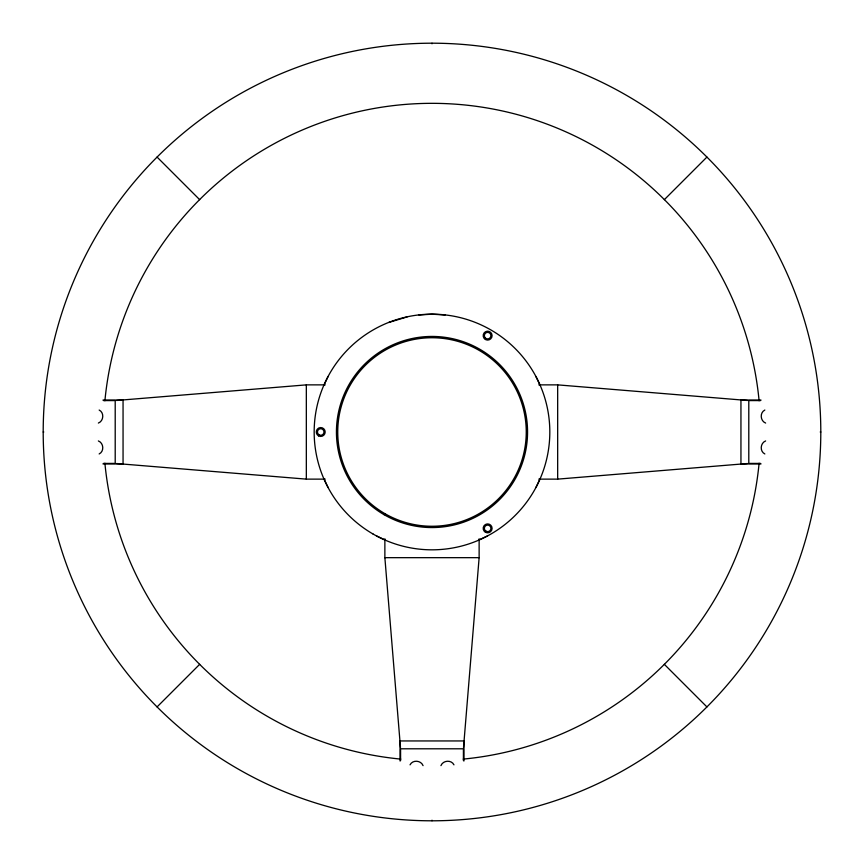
<?xml version="1.0" encoding="UTF-8"?>
<svg xmlns="http://www.w3.org/2000/svg" width="864" height="864" viewBox="0 0 864 864"><rect width="100%" height="100%" fill="white"/><g stroke="black" fill="none" stroke-linecap="round" stroke-linejoin="round"><path stroke-width="1.3" d="M463.525 747.468L479.131 557.669L479.131 538.79M324.119 384.869L328.093 376.456M535.907 487.544L539.881 479.131M410.044 764.834C412.625 759.596 420.995 760.255 423.068 765.634M440.932 765.634C443.005 760.255 451.375 759.596 453.956 764.834M157.075 706.925L199.66 664.34M664.34 199.66L706.925 157.075M98.366 423.068C103.745 420.995 104.404 412.625 99.166 410.044M99.166 453.956C104.404 451.375 103.745 443.005 98.366 440.932M764.834 410.044C759.596 412.625 760.255 420.995 765.634 423.068M765.634 440.932C760.255 443.005 759.596 451.375 764.834 453.956M479.131 539.881L487.544 535.907M388.8 322.477L407.128 316.915M418.91 314.982L432 314.183L445.09 314.982M116.532 400.475L306.331 384.869L325.21 384.869M538.79 479.131L557.669 479.131L747.468 463.525M538.79 384.869L557.669 384.869L747.468 400.475M103 400.054L123.055 400.054L123.055 463.946L103 463.946M761 400.054L740.945 400.054L740.945 463.946L761 463.946M103.421 400.583L115.204 400.583L115.204 463.417L103.421 463.417M760.579 400.583L748.796 400.583L748.796 463.417L760.579 463.417M43.2 432L43.783 432M820.217 432L820.8 432A388.8 388.8 0 0 0 237.6 95.288A388.8 388.8 0 0 0 237.6 768.712A388.8 388.8 0 0 0 820.8 432M116.532 463.525L306.331 479.131L325.21 479.131M384.869 538.79L384.869 557.669L479.131 557.669M376.456 535.907L384.869 539.881M157.075 157.075L199.66 199.66M664.34 664.34L706.925 706.925M535.907 376.456L539.881 384.869M324.119 479.131L328.093 487.544M384.869 557.669L400.475 747.468M557.669 384.869L557.669 479.131M463.946 761L463.946 740.945L400.054 740.945L400.054 761M463.417 760.579L463.417 748.796L400.583 748.796L400.583 760.579M432 43.2L432 43.783M432 820.217L432 820.8M306.331 384.869L306.331 479.131M759.1 463.234A328.579 328.579 0 0 1 463.234 759.1M400.766 759.1A328.579 328.579 0 0 1 104.9 463.234M104.9 400.766A328.579 328.579 0 0 1 759.1 400.766M384.869 513.626A94.252 94.252 0 0 0 526.252 432A94.252 94.252 0 0 0 384.869 350.374A94.252 94.252 0 0 0 384.869 513.626M373.086 534.038A117.817 117.817 0 0 0 549.817 432A117.817 117.817 0 0 0 373.086 329.962A117.817 117.817 0 0 0 373.086 534.038M384.221 514.76A95.558 95.558 0 0 0 527.558 432A95.558 95.558 0 0 0 384.221 349.24A95.558 95.558 0 0 0 384.221 514.76M485.406 339.487A4.45 4.45 0 0 0 492.091 335.632A4.45 4.45 0 0 0 485.406 331.776A4.45 4.45 0 0 0 485.406 339.487M485.406 532.224A4.45 4.45 0 0 0 492.091 528.368A4.45 4.45 0 0 0 485.406 524.513A4.45 4.45 0 0 0 485.406 532.224M318.503 435.856A4.45 4.45 0 0 0 325.177 432A4.45 4.45 0 0 0 318.503 428.144A4.45 4.45 0 0 0 318.503 435.856M485.039 337.63A3.272 3.272 0 0 0 490.655 336.884A3.272 3.272 0 0 0 487.21 332.392A3.272 3.272 0 0 0 485.039 337.63M486 531.198A3.272 3.272 0 0 0 490.914 528.368A3.272 3.272 0 0 0 486 525.528A3.272 3.272 0 0 0 486 531.198M319.086 434.83A3.272 3.272 0 0 0 324 432A3.272 3.272 0 0 0 319.086 429.17A3.272 3.272 0 0 0 319.086 434.83"/></g></svg>
